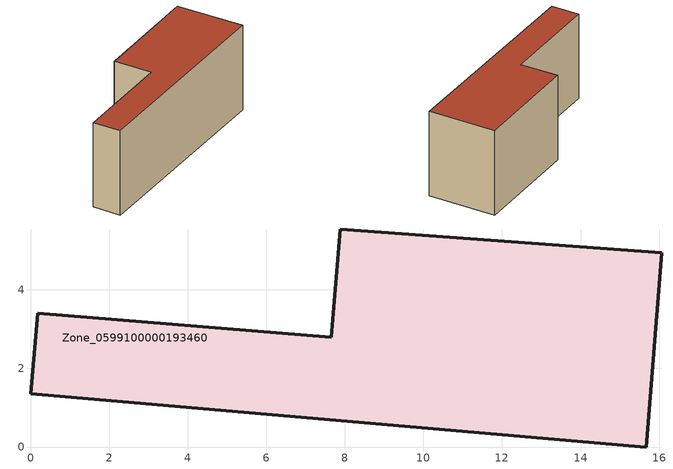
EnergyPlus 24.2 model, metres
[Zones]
Zone_0599100000193460
 floor ground (C_G): 15.67,0 0,1.36 0.18,3.4 7.66,2.79 7.88,5.55 16.07,4.94 z0
 wall outside (C_F): 7.66,2.79 0.18,3.4 0,1.36 15.67,0 16.07,4.94 7.88,5.55 7.66,2.79 z0:6.36
 roof outside (C_R): 16.07,4.94 7.88,5.55 7.66,2.79 0.18,3.4 0,1.36 15.67,0 z6.36
[BUILDING]
Pand.0599100000193460: North Axis=0; Terrain=City; Loads Convergence Tolerance Value=0.04; Temperature Convergence Tolerance Value=0.4; Solar Distribution=FullExterior; Maximum Number of Warmup Days=25; Minimum Number of Warmup Days=1
[Site:Location]
Rotterdam.The.Hague.AP_ZH_NLD Design_Conditions: Latitude=51.96; Longitude=4.45; Time Zone=1; Elevation=-4.5
[SITE:GROUNDTEMPERATURE:BUILDINGSURFACE]
18, 18, 18, 18, 18, 18, 18, 18, 18, 18, 18, 18
[MATERIAL] Thermal Absorptance=0.9; Solar Absorptance=0.7; Visible Absorptance=0.7
Name | Roughness | Thickness | Conductivity | Density | Specific Heat
G.TI.1946 | MediumSmooth | 0.15 | 1 | 540 | 1210
F.TI.1946 | Rough | 0.3 | 0.857143 | 1920 | 840
R.TI.1946 | MediumRough | 0.2 | 0.1 | 1500 | 1000
[CONSTRUCTION]
C_G: G.TI.1946
C_F: F.TI.1946
C_R: R.TI.1946
[ZONE]
Zone_0599100000193460: Type=1; Multiplier=1; Ceiling Height=Autocalculate; Volume=Autocalculate; Floor Area=autocalculate; Part of Total Floor Area=Yes
[ZONEINFILTRATION:DESIGNFLOWRATE]
Infil_Zone_0599100000193460: Zone or ZoneList or Space or SpaceList=Zone_0599100000193460; Schedule=AlwaysOn; Design Flow Rate Calculation Method=Flow/Area; Flow Rate per Floor Area=0.003; Constant Term Coefficient=1; Temperature Term Coefficient=0; Velocity Term Coefficient=0; Velocity Squared Term Coefficient=0
[HVACTEMPLATE:ZONE:IDEALLOADSAIRSYSTEM]
Zone_0599100000193460: Maximum Heating Supply Air Temperature=50; Minimum Cooling Supply Air Temperature=13; Maximum Heating Supply Air Humidity Ratio=0.0156; Minimum Cooling Supply Air Humidity Ratio=0.0077; Heating Limit=NoLimit; Cooling Limit=NoLimit; Dehumidification Control Type=ConstantSensibleHeatRatio; Cooling Sensible Heat Ratio=0.7; Dehumidification Setpoint=60; Humidification Control Type=None; Humidification Setpoint=30; Outdoor Air Method=None; Outdoor Air Flow Rate per Person=0.00944; Outdoor Air Flow Rate per Zone Floor Area=0; Outdoor Air Flow Rate per Zone=0; Demand Controlled Ventilation Type=None; Outdoor Air Economizer Type=NoEconomizer; Heat Recovery Type=None; Sensible Heat Recovery Effectiveness=0.7; Latent Heat Recovery Effectiveness=0.65
[ZONECONTROL:THERMOSTAT]
ThermostatControl_Zone_0599100000193460: Zone or ZoneList=Zone_0599100000193460; Control Type Schedule=DualSetpointControlType; Control 1=Thermostat_Zone_0599100000193460; Temperature Difference Between Cutout And Setpoint=0
[THERMOSTATSETPOINT:DUALSETPOINT]
Thermostat_Zone_0599100000193460: Heating Setpoint Temperature Schedule=HeatingSetpoint_Zone_0599100000193460; Cooling Setpoint Temperature Schedule=CoolingSetpoint_Zone_0599100000193460
[SCHEDULE:COMPACT]
HeatingSetpoint_Zone_0599100000193460: Through: 12/31, For: AllDays, Until: 24:00, 21
CoolingSetpoint_Zone_0599100000193460: Through: 12/31, For: AllDays, Until: 24:00, 24
DualSetpointControlType: Through: 12/31, For: AllDays, Until: 24:00, 4
AlwaysOn: Through: 12/31, For: AllDays, Until: 24:00, 1
